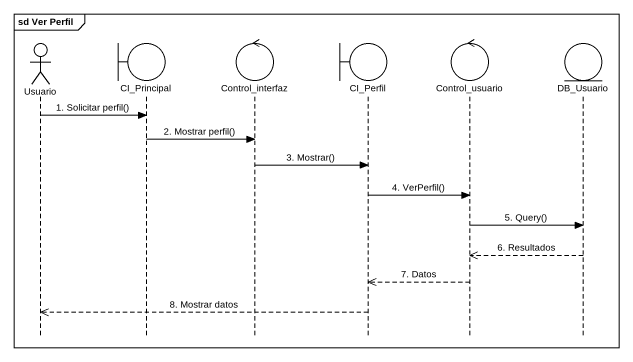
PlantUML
@startuml
mainframe sd Ver Perfil
hide footbox
actor Usuario
boundary CI_Principal
control Control_interfaz
boundary CI_Perfil
control Control_usuario
entity DB_Usuario

Usuario -> CI_Principal : 1. Solicitar perfil()
CI_Principal -> Control_interfaz : 2. Mostrar perfil()
Control_interfaz -> CI_Perfil : 3. Mostrar()
CI_Perfil -> Control_usuario : 4. VerPerfil()
Control_usuario -> DB_Usuario : 5. Query()
DB_Usuario -->> Control_usuario : 6. Resultados
Control_usuario -->> CI_Perfil : 7. Datos
CI_Perfil -->> Usuario : 8. Mostrar datos
@enduml
